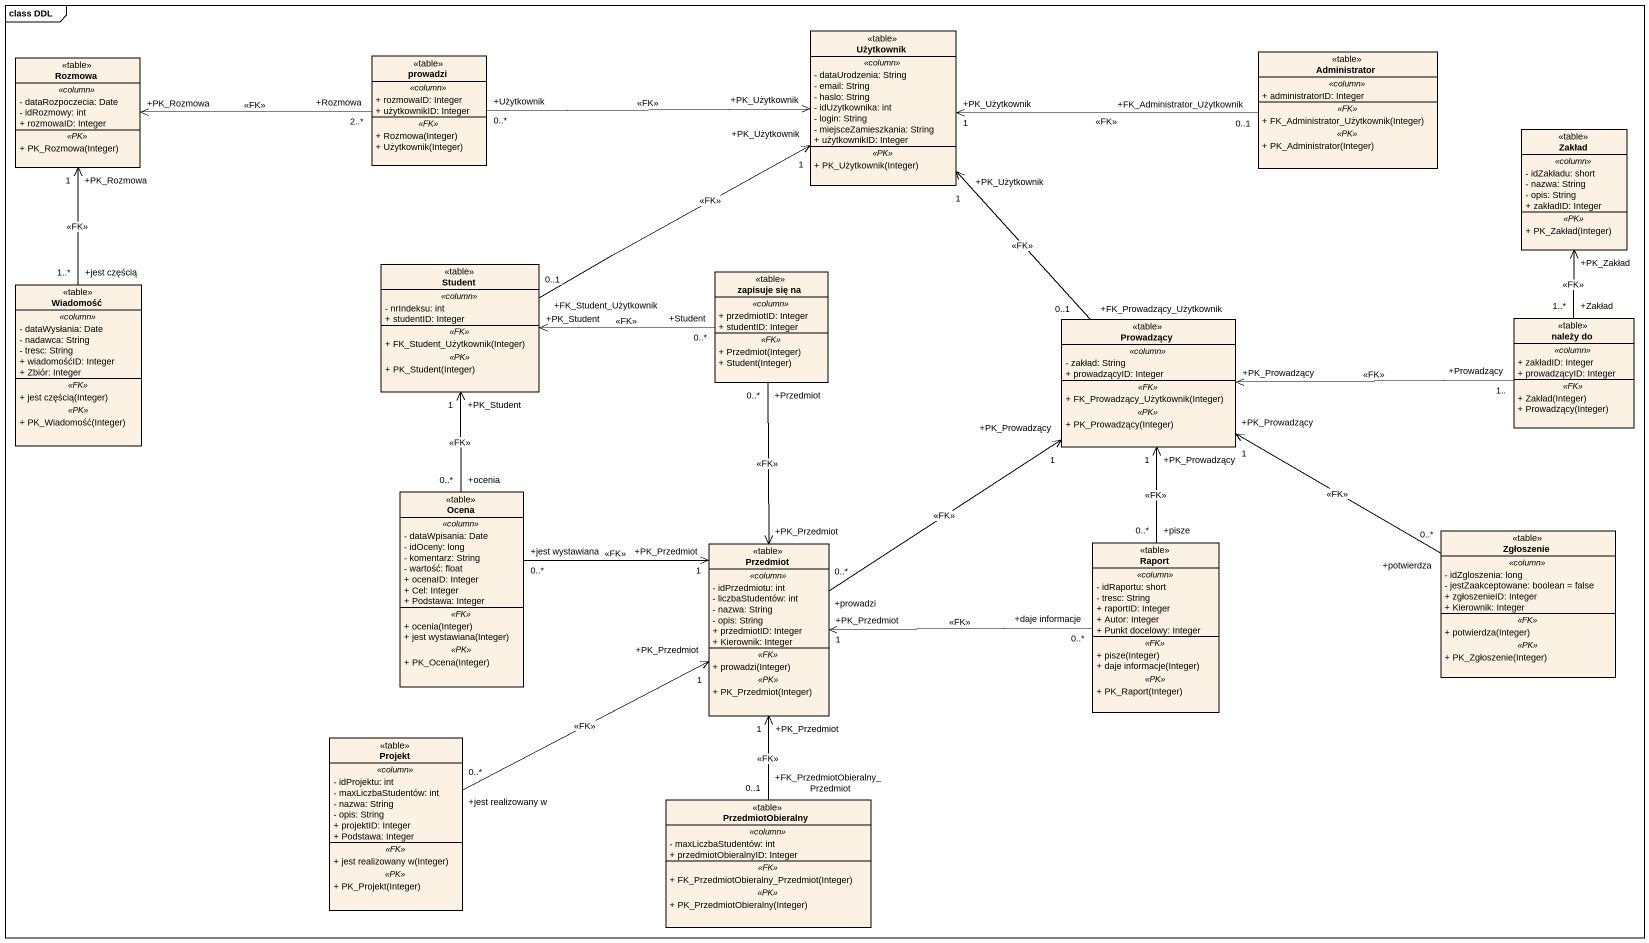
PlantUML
@startuml
mainframe class DDL
hide circle
hide empty members
skinparam classAttributeIconSize 0
class Rozmowa <<table>> {
  .. <<column>> ..
  - dataRozpoczecia: Date
  - idRozmowy: int
  + rozmowaID: Integer
  .. <<PK>> ..
  + PK_Rozmowa(Integer)
}
class prowadzi <<table>> {
  .. <<column>> ..
  + rozmowaID: Integer
  + użytkownikID: Integer
  .. <<FK>> ..
  + Rozmowa(Integer)
  + Użytkownik(Integer)
}
class Użytkownik <<table>> {
  .. <<column>> ..
  - dataUrodzenia: String
  - email: String
  - haslo: String
  - idUzytkownika: int
  - login: String
  - miejsceZamieszkania: String
  + użytkownikID: Integer
  .. <<PK>> ..
  + PK_Użytkownik(Integer)
}
class Administrator <<table>> {
  .. <<column>> ..
  + administratorID: Integer
  .. <<FK>> ..
  + FK_Administrator_Użytkownik(Integer)
  .. <<PK>> ..
  + PK_Administrator(Integer)
}
class Zakład <<table>> {
  .. <<column>> ..
  - idZakładu: short
  - nazwa: String
  - opis: String
  + zakładID: Integer
  .. <<PK>> ..
  + PK_Zakład(Integer)
}
class Wiadomość <<table>> {
  .. <<column>> ..
  - dataWysłania: Date
  - nadawca: String
  - tresc: String
  + wiadomośćID: Integer
  + Zbiór: Integer
  .. <<FK>> ..
  + jest częścią(Integer)
  .. <<PK>> ..
  + PK_Wiadomość(Integer)
}
class Student <<table>> {
  .. <<column>> ..
  - nrIndeksu: int
  + studentID: Integer
  .. <<FK>> ..
  + FK_Student_Użytkownik(Integer)
  .. <<PK>> ..
  + PK_Student(Integer)
}
class "zapisuje się na" as zapisuje_się_na <<table>> {
  .. <<column>> ..
  + przedmiotID: Integer
  + studentID: Integer
  .. <<FK>> ..
  + Przedmiot(Integer)
  + Student(Integer)
}
class Prowadzący <<table>> {
  .. <<column>> ..
  - zakład: String
  + prowadzącyID: Integer
  .. <<FK>> ..
  + FK_Prowadzący_Użytkownik(Integer)
  .. <<PK>> ..
  + PK_Prowadzący(Integer)
}
class "należy do" as należy_do <<table>> {
  .. <<column>> ..
  + zakładID: Integer
  + prowadzącyID: Integer
  .. <<FK>> ..
  + Zakład(Integer)
  + Prowadzący(Integer)
}
class Ocena <<table>> {
  .. <<column>> ..
  - dataWpisania: Date
  - idOceny: long
  - komentarz: String
  - wartość: float
  + ocenaID: Integer
  + Cel: Integer
  + Podstawa: Integer
  .. <<FK>> ..
  + ocenia(Integer)
  + jest wystawiana(Integer)
  .. <<PK>> ..
  + PK_Ocena(Integer)
}
class Przedmiot <<table>> {
  .. <<column>> ..
  - idPrzedmiotu: int
  - liczbaStudentów: int
  - nazwa: String
  - opis: String
  + przedmiotID: Integer
  + Kierownik: Integer
  .. <<FK>> ..
  + prowadzi(Integer)
  .. <<PK>> ..
  + PK_Przedmiot(Integer)
}
class Raport <<table>> {
  .. <<column>> ..
  - idRaportu: short
  - tresc: String
  + raportID: Integer
  + Autor: Integer
  + Punkt docelowy: Integer
  .. <<FK>> ..
  + pisze(Integer)
  + daje informacje(Integer)
  .. <<PK>> ..
  + PK_Raport(Integer)
}
class Zgłoszenie <<table>> {
  .. <<column>> ..
  - idZgloszenia: long
  - jestZaakceptowane: boolean = false
  + zgłoszenieID: Integer
  + Kierownik: Integer
  .. <<FK>> ..
  + potwierdza(Integer)
  .. <<PK>> ..
  + PK_Zgłoszenie(Integer)
}
class Projekt <<table>> {
  .. <<column>> ..
  - idProjektu: int
  - maxLiczbaStudentów: int
  - nazwa: String
  - opis: String
  + projektID: Integer
  + Podstawa: Integer
  .. <<FK>> ..
  + jest realizowany w(Integer)
  .. <<PK>> ..
  + PK_Projekt(Integer)
}
class PrzedmiotObieralny <<table>> {
  .. <<column>> ..
  - maxLiczbaStudentów: int
  + przedmiotObieralnyID: Integer
  .. <<FK>> ..
  + FK_PrzedmiotObieralny_Przedmiot(Integer)
  .. <<PK>> ..
  + PK_PrzedmiotObieralny(Integer)
}
prowadzi "+Rozmowa\n2..*" -left-> "+PK_Rozmowa" Rozmowa : <<FK>>
prowadzi "+Użytkownik\n0..*" -right-> "+PK_Użytkownik" Użytkownik : <<FK>>
Administrator "+FK_Administrator_Użytkownik\n0..1" -left-> "+PK_Użytkownik\n1" Użytkownik : <<FK>>
Wiadomość "+jest częścią\n1..*" -up-> "+PK_Rozmowa\n1" Rozmowa : <<FK>>
Student "+FK_Student_Użytkownik\n0..1" -right-> "+PK_Użytkownik\n1" Użytkownik : <<FK>>
zapisuje_się_na "+Student\n0..*" -left-> "+PK_Student" Student : <<FK>>
zapisuje_się_na "+Przedmiot\n0..*" --> "+PK_Przedmiot" Przedmiot : <<FK>>
Prowadzący "+FK_Prowadzący_Użytkownik\n0..1" -up-> "+PK_Użytkownik\n1" Użytkownik : <<FK>>
należy_do "+Zakład\n1..*" -up-> "+PK_Zakład" Zakład : <<FK>>
należy_do "+Prowadzący\n1.." -left-> "+PK_Prowadzący" Prowadzący : <<FK>>
Ocena "+ocenia\n0..*" -up-> "+PK_Student\n1" Student : <<FK>>
Ocena "+jest wystawiana\n0..*" -right-> "+PK_Przedmiot\n1" Przedmiot : <<FK>>
Przedmiot "+prowadzi\n0..*" -up-> "+PK_Prowadzący\n1" Prowadzący : <<FK>>
Raport "+pisze\n0..*" -up-> "+PK_Prowadzący\n1" Prowadzący : <<FK>>
Raport "+daje informacje\n0..*" -left-> "+PK_Przedmiot\n1" Przedmiot : <<FK>>
Zgłoszenie "+potwierdza\n0..*" -left-> "+PK_Prowadzący\n1" Prowadzący : <<FK>>
Projekt "+jest realizowany w\n0..*" -right-> "+PK_Przedmiot\n1" Przedmiot : <<FK>>
PrzedmiotObieralny "+FK_PrzedmiotObieralny_Przedmiot\n0..1" -up-> "+PK_Przedmiot\n1" Przedmiot : <<FK>>
@enduml
